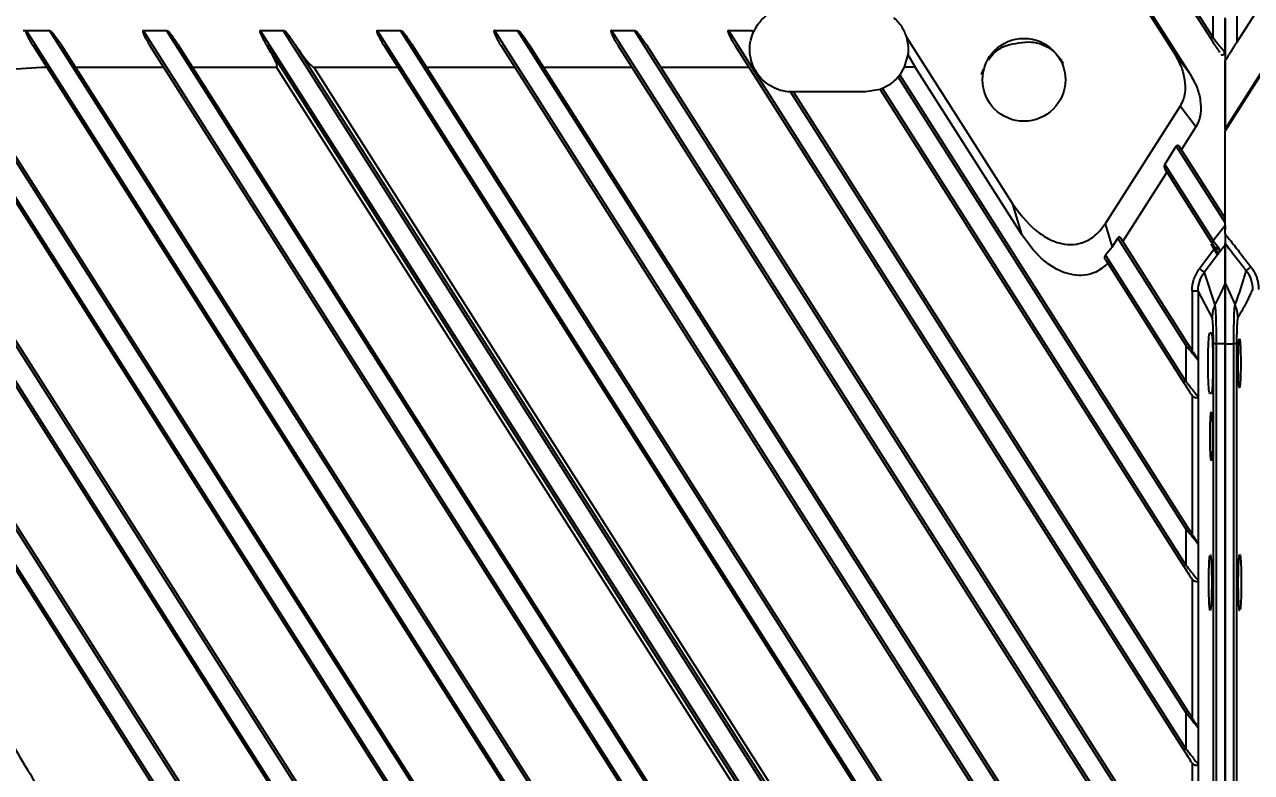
# Model space of a CAD drawing. Header units: millimetres. Extents: x 620 to 19791, y 2539 to 6969.
# Drawn here: x 8580.8 to 8681.5, y 3636.4 to 3697.7 of the extents above; entities that cross this region are included whole.
import ezdxf

# ---------------------------------------------------------------- set-up
doc = ezdxf.new("R2010")
doc.units = ezdxf.units.MM
doc.styles.get("Standard").update_dxf_attribs({"font": 'arial.ttf'})
doc.dimstyles.new('缩小5倍', dxfattribs={"dimtxt": 40, "dimasz": 20, "dimexe": 1, "dimexo": 0.2, "dimgap": 0, "dimtad": 1, "dimtoh": 1, "dimdec": 1, "dimzin": 9, "dimdsep": 46, "dimtxsty": 'Standard', "dimblk": '_FILLED', "dimcen": 0.2, "dimclrd": 256, "dimclre": 256, "dimclrt": 256, "dimadec": 1, "dimazin": 2, "dimtfac": 1, "dimtdec": 1, "dimtofl": 0, "dimtmove": 0, "dimatfit": 3, "dimldrblk": '_FILLED', "dimfxl": 1, "dimtolj": 1, "dimtzin": 0, "dimarcsym": 0})

# ---------------------------------------------------------------- blocks, each defined once
blk = doc.blocks.new('_FILLED')
at = {"color": 0, "linetype": 'ByBlock'}
blk.add_solid([(0, 0), (-1, 0.15), (-1, -0.15)], dxfattribs=at)
blk = doc.blocks.new('*D196')
at = {"lineweight": -2, "transparency": 16777216}
for p, q in [((8695.8, 3693.39), (8695.8, 3845.1)), ((8812.8, 3693.39), (8812.8, 3845.1)), ((8792.8, 3844.1), (8715.8, 3844.1))]:
    blk.add_line(p, q, dxfattribs=at)
at = {"layer": 'Defpoints', "color": 0, "transparency": 16777216}
for p in [(8695.8, 3844.1), (8695.8, 3693.19), (8812.8, 3693.19)]:
    blk.add_point(p, dxfattribs=at)
at = {"lineweight": -2, "transparency": 16777216, "xscale": 20, "yscale": 20, "zscale": 20, "rotation": 180}
blk.add_blockref('_FILLED', (8695.8, 3844.1), dxfattribs=at)
at = {"lineweight": -2, "transparency": 16777216, "xscale": 20, "yscale": 20, "zscale": 20}
blk.add_blockref('_FILLED', (8812.8, 3844.1), dxfattribs=at)
at = {"transparency": 16777216, "insert": (8754.3, 3869.99), "char_height": 40, "attachment_point": 5}
blk.add_mtext('\\A1;117mm [4 5/8"]', dxfattribs=at)
blk = doc.blocks.new('tgd')
at = {"color": 7, "linetype": 'Continuous', "lineweight": 25}
for p, q in [((18276.65, 5050.5), (18291.31, 5027.49)), ((18276.82, 5050.61), (18291.48, 5027.6)), ((18293.48, 5027.23), (18308.37, 5050.61)), ((18274.55, 5047.88), (18288.33, 5026.26)), ((18274.69, 5047.99), (18289.62, 5024.56)), ((18292.48, 5020.07), (18310.26, 5047.99)), ((18291.48, 5030.39), (18291.48, 5027.6)), ((18293.48, 5027.23), (18293.48, 5030.76)), ((18292.48, 5026.34), (18292.48, 5029.19)), ((18292.48, 5029.13), (18292.48, 5026.34)), ((18186.76, 5027.58), (18289.27, 4866.67)), ((18193.86, 5028.15), (18194.1, 5028.15)), ((18194.1, 5028.15), (18196, 5028.15)), ((18194.1, 5028.15), (18289.27, 4878.77)), ((18289.27, 4881.74), (18196, 5028.15)), ((18203.7, 5028.15), (18205.6, 5028.15)), ((18203.7, 5028.15), (18289.27, 4893.84)), ((18289.27, 4896.82), (18205.6, 5028.15)), ((18213.31, 5028.15), (18215.2, 5028.15)), ((18213.31, 5028.15), (18289.27, 4908.92)), ((18289.27, 4911.89), (18215.2, 5028.15)), ((18222.91, 5028.15), (18224.81, 5028.15)), ((18222.91, 5028.15), (18289.27, 4923.99)), ((18289.27, 4926.97), (18224.81, 5028.15)), ((18232.52, 5028.15), (18234.41, 5028.15)), ((18232.52, 5028.15), (18289.27, 4939.07)), ((18289.27, 4942.05), (18234.41, 5028.15)), ((18242.12, 5028.15), (18244.02, 5028.15)), ((18242.12, 5028.15), (18289.27, 4954.14)), ((18289.27, 4957.12), (18244.02, 5028.15)), ((18251.72, 5028.15), (18253.62, 5028.15)), ((18251.72, 5028.15), (18289.27, 4969.22)), ((18253.75, 5027.95), (18253.62, 5028.15)), ((18253.75, 5027.95), (18253.79, 5028.04)), ((18266.33, 5027.62), (18275.02, 5013.98)), ((18289.27, 4863.69), (18185.1, 5027.2)), ((18289.44, 4866.78), (18187.82, 5026.29)), ((18194.63, 5026.95), (18289.1, 4878.66)), ((18289.44, 4881.85), (18197, 5026.95)), ((18204.23, 5026.95), (18289.1, 4893.73)), ((18289.44, 4896.93), (18206.6, 5026.95)), ((18213.84, 5026.95), (18289.1, 4908.81)), ((18289.44, 4912), (18216.21, 5026.95)), ((18223.44, 5026.95), (18289.1, 4923.88)), ((18289.44, 4927.08), (18225.81, 5026.95)), ((18233.04, 5026.95), (18289.1, 4938.96)), ((18289.44, 4942.15), (18235.41, 5026.95)), ((18242.65, 5026.95), (18289.1, 4954.04)), ((18289.44, 4957.23), (18245.02, 5026.95)), ((18252.25, 5026.95), (18289.1, 4969.11)), ((18292.48, 5026.34), (18292.48, 5020.08)), ((18185.78, 5025.77), (18289.1, 4863.58)), ((18266.45, 5026.19), (18266.16, 5025.15)), ((18266.45, 5026.19), (18267.04, 5025.15)), ((18289.62, 5024.56), (18288.33, 5026.26)), ((18292.48, 5020.07), (18292.48, 5025.66)), ((18295.98, 5025.41), (18292.48, 5019.91)), ((18198.15, 5025.15), (18205.38, 5025.15)), ((18207.75, 5025.15), (18214.63, 5025.15)), ((18288.85, 4908.65), (18214.63, 5025.15)), ((18217.71, 5025.15), (18224.59, 5025.15)), ((18217.71, 5025.15), (18289.69, 4912.16)), ((18226.96, 5025.15), (18234.19, 5025.15)), ((18236.56, 5025.15), (18243.79, 5025.15)), ((18246.17, 5025.15), (18253.4, 5025.15)), ((18289.27, 4987.27), (18265.65, 5024.35)), ((18266.16, 5025.15), (18265.78, 5024.51)), ((18289.44, 4987.38), (18265.78, 5024.51)), ((18267.04, 5025.15), (18266.16, 5025.15)), ((18275.77, 5011.44), (18267.04, 5025.15)), ((18272.5, 5024.54), (18272.7, 5025.02)), ((18289.27, 4851.59), (18179.71, 5023.56)), ((18264.17, 5023.32), (18262.98, 5023.11)), ((18264.17, 5023.32), (18289.1, 4984.19)), ((18264.36, 5023.39), (18289.27, 4984.29)), ((18289.27, 4848.61), (18178.1, 5023.11)), ((18289.44, 4851.7), (18180.35, 5022.94)), ((18289.27, 4972.2), (18256.83, 5023.11)), ((18289.44, 4972.3), (18257.07, 5023.11)), ((18262.98, 5023.11), (18257.07, 5023.11)), ((18178.89, 5021.51), (18289.1, 4848.51)), ((18288.79, 5021.94), (18282.65, 5012.29)), ((18290.08, 5020.24), (18288.79, 5021.94)), ((18290.08, 5020.24), (18288.9, 5018.38)), ((18292.48, 5020.07), (18292.48, 5019.91)), ((18292.48, 5011.48), (18292.48, 5019.91)), ((18287.53, 5017.17), (18288.48, 5018.66)), ((18288.48, 5018.66), (18292.48, 5012.38)), ((18292.48, 5012.76), (18288.72, 5018.66)), ((18289.27, 4836.52), (18174.52, 5016.64)), ((18284.1, 5010.84), (18287.65, 5016.42)), ((18287.52, 5016.83), (18287.53, 5016.8)), ((18287.53, 5017.17), (18291.51, 5010.92)), ((18287.53, 5016.8), (18291.34, 5010.82)), ((18289.27, 4833.54), (18174.17, 5014.21)), ((18289.44, 4836.62), (18175.88, 5014.87)), ((18275.02, 5013.98), (18275.77, 5011.44)), ((18282.65, 5012.29), (18283.21, 5010.39)), ((18292.48, 5012.19), (18292.48, 5012.38)), ((18175.58, 5011.62), (18289.1, 4833.43)), ((18291.51, 5010.92), (18292.48, 5012.19)), ((18292.48, 5012.19), (18292.48, 5011.83)), ((18283.21, 5010.39), (18282.68, 5009.71)), ((18283.21, 5010.39), (18283.68, 5011.12)), ((18289.27, 5002.35), (18283.68, 5011.12)), ((18289.44, 5002.45), (18283.92, 5011.12)), ((18291.6, 5010.22), (18290.38, 5008.61)), ((18292.48, 5010.55), (18291.9, 5009.79)), ((18291.92, 5010.37), (18291.97, 5010.28)), ((18282.67, 5009.36), (18289.1, 4999.26)), ((18282.68, 5009.71), (18289.27, 4999.37)), ((18291.87, 5009.74), (18290.78, 5008.31)), ((18291.87, 5009.74), (18291.86, 5009.77)), ((18291.9, 5009.79), (18291.87, 5009.76)), ((18291.9, 5009.79), (18291.87, 5009.74)), ((18290.78, 5008.31), (18291.65, 5005.65)), ((18292.48, 5007.42), (18293.3, 5005.65)), ((18289.77, 5006.79), (18289.77, 5001.93)), ((18290.27, 5006.79), (18290.27, 5001.09)), ((18291.42, 5004.61), (18290.27, 5006.79)), ((18291.65, 5005.65), (18291.68, 5005.42)), ((18291.23, 5003.36), (18291.36, 5003.36)), ((18289.27, 5002.35), (18289.27, 4999.37)), ((18291.53, 4763.25), (18291.53, 5002.46)), ((18291.75, 5002.46), (18291.53, 5002.46)), ((18292.48, 5002.46), (18291.75, 5002.46)), ((18291.75, 5002.46), (18291.75, 4763.25)), ((18292.48, 5002.46), (18292.48, 4763.25)), ((18292.48, 5002.46), (18293.2, 5002.46)), ((18292.48, 4763.25), (18292.48, 5002.46)), ((18293.2, 4763.25), (18293.2, 5002.46)), ((18293.43, 5002.46), (18293.43, 4763.25)), ((18290.27, 5001.09), (18290.27, 4998.11)), ((18289.77, 4998.22), (18289.72, 4998.28)), ((18289.77, 4998.22), (18289.77, 4986.86)), ((18290.27, 4998.11), (18290.27, 4986.02)), ((18291.36, 4998.36), (18291.23, 4998.36)), ((18289.27, 4987.27), (18289.27, 4984.29)), ((18290.27, 4986.02), (18290.27, 4983.04)), ((18289.77, 4983.14), (18289.72, 4983.21)), ((18289.77, 4983.14), (18289.77, 4971.78)), ((18290.27, 4983.04), (18290.27, 4970.94)), ((18289.27, 4972.2), (18289.27, 4969.22)), ((18290.27, 4970.94), (18290.27, 4967.96)), ((18289.77, 4968.07), (18289.72, 4968.13)), ((18289.77, 4968.07), (18289.77, 4956.71)), ((18290.27, 4967.96), (18290.27, 4955.87))]:
    blk.add_line(p, q, dxfattribs=at)
at = {"color": 8, "linetype": 'Continuous', "lineweight": 25}
blk.add_line((18291.6, 5010.22), (18291.34, 5010.64), dxfattribs=at)
at = {"color": 7, "linetype": 'Continuous', "lineweight": 25, "flags": 128}
for points in [[(18291.34, 5010.82), (18291.35, 5010.82), (18291.36, 5010.82), (18291.37, 5010.83), (18291.39, 5010.85), (18291.42, 5010.86), (18291.45, 5010.88), (18291.48, 5010.9), (18291.51, 5010.92)], [(18292.48, 5007.42), (18292.07, 5006.53), (18291.65, 5005.65)], [(18289.1, 4984.19), (18289.1, 4984.19), (18289.11, 4984.19), (18289.13, 4984.2), (18289.15, 4984.22), (18289.17, 4984.23), (18289.2, 4984.25), (18289.24, 4984.27), (18289.27, 4984.29)], [(18289.44, 4972.3), (18289.43, 4972.3), (18289.42, 4972.3), (18289.41, 4972.29), (18289.39, 4972.27), (18289.36, 4972.26), (18289.33, 4972.24), (18289.3, 4972.22), (18289.27, 4972.2)]]:
    blk.add_lwpolyline(points, dxfattribs=at)
at = {"color": 7, "linetype": 'Continuous', "lineweight": 25}
blk.add_circle((18275.98, 5024.11), 3.4, dxfattribs=at)
for points, knots in [([(18253.79, 5028.04), (18253.96, 5028.35), (18254.28, 5028.94), (18255.05, 5029.57), (18255.95, 5030.02), (18256.63, 5030.08), (18256.98, 5030.11)], [0, 0, 0, 0, 0.261058, 0.50039, 0.739402, 1, 1, 1, 1]), ([(18265.31, 5029.21), (18265.54, 5028.98), (18265.98, 5028.52), (18266.21, 5027.92), (18266.33, 5027.62)], [0, 0, 0, 0, 0.5, 1, 1, 1, 1]), ([(18194.1, 5028.15), (18194.1, 5028.15), (18194.09, 5028.14), (18194.08, 5028.13), (18194.07, 5028.12), (18194.06, 5028.07), (18194.1, 5027.93), (18194.26, 5027.54), (18194.47, 5027.21), (18194.63, 5026.95)], [0, 0, 0, 0, 0.01693, 0.024263, 0.031362, 0.045218, 0.138909, 0.335368, 1, 1, 1, 1]), ([(18196, 5028.15), (18196.01, 5028.15), (18196.08, 5028.13), (18196.2, 5028.01), (18196.55, 5027.64), (18196.8, 5027.25), (18197, 5026.95)], [0, 0, 0, 0, 0.019704, 0.130074, 0.319679, 1, 1, 1, 1]), ([(18203.7, 5028.15), (18203.7, 5028.15), (18203.68, 5028.14), (18203.67, 5028.13), (18203.67, 5028.11), (18203.66, 5028.05), (18203.7, 5027.94), (18203.86, 5027.54), (18204.07, 5027.22), (18204.23, 5026.95)], [0, 0, 0, 0, 0.019687, 0.028154, 0.036204, 0.051518, 0.160477, 0.308571, 1, 1, 1, 1]), ([(18205.6, 5028.15), (18205.62, 5028.15), (18205.65, 5028.15), (18205.87, 5028), (18206.17, 5027.58), (18206.45, 5027.17), (18206.6, 5026.95)], [0, 0, 0, 0, 0.02847, 0.059006, 0.486064, 1, 1, 1, 1]), ([(18213.31, 5028.15), (18213.3, 5028.15), (18213.29, 5028.14), (18213.28, 5028.13), (18213.27, 5028.11), (18213.27, 5028.05), (18213.31, 5027.94), (18213.47, 5027.54), (18213.67, 5027.22), (18213.84, 5026.95)], [0, 0, 0, 0, 0.019687, 0.028154, 0.036204, 0.051518, 0.160477, 0.308571, 1, 1, 1, 1]), ([(18215.2, 5028.15), (18215.22, 5028.15), (18215.25, 5028.15), (18215.47, 5028), (18215.77, 5027.58), (18216.05, 5027.17), (18216.21, 5026.95)], [0, 0, 0, 0, 0.02847, 0.059006, 0.486064, 1, 1, 1, 1]), ([(18222.91, 5028.15), (18222.9, 5028.15), (18222.89, 5028.14), (18222.88, 5028.13), (18222.88, 5028.11), (18222.87, 5028.05), (18222.91, 5027.94), (18223.07, 5027.54), (18223.27, 5027.22), (18223.44, 5026.95)], [0, 0, 0, 0, 0.019687, 0.028154, 0.036204, 0.051518, 0.160477, 0.308571, 1, 1, 1, 1]), ([(18224.81, 5028.15), (18224.82, 5028.15), (18224.86, 5028.15), (18225.08, 5028), (18225.37, 5027.58), (18225.66, 5027.17), (18225.81, 5026.95)], [0, 0, 0, 0, 0.02847, 0.059006, 0.486064, 1, 1, 1, 1]), ([(18232.52, 5028.15), (18232.51, 5028.15), (18232.5, 5028.14), (18232.49, 5028.13), (18232.48, 5028.11), (18232.48, 5028.05), (18232.52, 5027.94), (18232.68, 5027.54), (18232.88, 5027.22), (18233.04, 5026.95)], [0, 0, 0, 0, 0.019687, 0.028154, 0.036204, 0.051518, 0.160477, 0.308571, 1, 1, 1, 1]), ([(18234.41, 5028.15), (18234.43, 5028.15), (18234.46, 5028.15), (18234.68, 5028), (18234.98, 5027.58), (18235.26, 5027.17), (18235.41, 5026.95)], [0, 0, 0, 0, 0.02847, 0.059006, 0.486064, 1, 1, 1, 1]), ([(18242.12, 5028.15), (18242.11, 5028.15), (18242.1, 5028.14), (18242.09, 5028.13), (18242.08, 5028.11), (18242.08, 5028.05), (18242.12, 5027.94), (18242.28, 5027.54), (18242.48, 5027.22), (18242.65, 5026.95)], [0, 0, 0, 0, 0.019687, 0.028154, 0.0362046, 0.0515178, 0.1604779, 0.3085721, 1, 1, 1, 1]), ([(18244.02, 5028.15), (18244.03, 5028.15), (18244.06, 5028.15), (18244.28, 5028), (18244.58, 5027.58), (18244.86, 5027.17), (18245.02, 5026.95)], [0, 0, 0, 0, 0.028461, 0.059006, 0.486064, 1, 1, 1, 1]), ([(18251.72, 5028.15), (18251.72, 5028.15), (18251.7, 5028.14), (18251.69, 5028.13), (18251.69, 5028.11), (18251.69, 5028.05), (18251.72, 5027.94), (18251.88, 5027.54), (18252.09, 5027.22), (18252.25, 5026.95)], [0, 0, 0, 0, 0.019692, 0.028152, 0.036205, 0.051518, 0.160479, 0.308573, 1, 1, 1, 1]), ([(18256.83, 5023.11), (18256.55, 5023.14), (18255.99, 5023.2), (18255.21, 5023.55), (18254.54, 5024.05), (18254, 5024.71), (18253.63, 5025.47), (18253.46, 5026.3), (18253.48, 5027.15), (18253.66, 5027.69), (18253.75, 5027.95)], [0, 0, 0, 0, 0.125, 0.25, 0.374999, 0.5, 0.625, 0.75, 0.874999, 1, 1, 1, 1]), ([(18253.62, 5028.15), (18253.64, 5028.15), (18253.67, 5028.14), (18253.71, 5028.12), (18253.75, 5028.08), (18253.77, 5028.06), (18253.78, 5028.05), (18253.79, 5028.05), (18253.79, 5028.04), (18253.79, 5028.04), (18253.79, 5028.04)], [0, 0, 0, 0, 0.224814, 0.484906, 0.74033, 0.928626, 0.978948, 0.993106, 0.997467, 1, 1, 1, 1]), ([(18266.33, 5027.62), (18266.39, 5027.34), (18266.52, 5026.77), (18266.48, 5026.38), (18266.45, 5026.19)], [0, 0, 0, 0, 0.49641, 1, 1, 1, 1]), ([(18291.48, 5027.6), (18291.46, 5027.58), (18291.41, 5027.56), (18291.36, 5027.52), (18291.32, 5027.5), (18291.31, 5027.49), (18291.31, 5027.49)], [0, 0, 0, 0, 0.250008, 0.499997, 0.749993, 1, 1, 1, 1]), ([(18291.31, 5027.49), (18291.41, 5027.33), (18291.6, 5027.03), (18291.86, 5026.63), (18291.98, 5026.44), (18292.03, 5026.35)], [0, 0, 0, 0, 0.397398, 0.713939, 1, 1, 1, 1]), ([(18214.63, 5025.15), (18214.63, 5025.15), (18214.64, 5025.15), (18214.65, 5025.16), (18214.66, 5025.16), (18214.67, 5025.18), (18214.68, 5025.2), (18214.69, 5025.39), (18214.39, 5026), (18214.07, 5026.55), (18213.84, 5026.95)], [0, 0, 0, 0, 0.006371, 0.012177, 0.01782, 0.023738, 0.037753, 0.056225, 0.300884, 1, 1, 1, 1]), ([(18216.21, 5026.95), (18216.48, 5026.55), (18216.86, 5025.98), (18217.35, 5025.4), (18217.57, 5025.21), (18217.66, 5025.16), (18217.69, 5025.15), (18217.71, 5025.15)], [0, 0, 0, 0, 0.612485, 0.87529, 0.953429, 0.980192, 1, 1, 1, 1]), ([(18273.08, 5025.76), (18273.26, 5025.99), (18273.65, 5026.49), (18274.54, 5027), (18275.23, 5027.08), (18275.57, 5027.13)], [0, 0, 0, 0, 0.289943, 0.651681, 1, 1, 1, 1]), ([(18275.57, 5027.13), (18275.92, 5027.18), (18276.61, 5027.28), (18277.66, 5026.98), (18278.59, 5026.38), (18279, 5025.76), (18279.21, 5025.44)], [0, 0, 0, 0, 0.241489, 0.486466, 0.738116, 1, 1, 1, 1]), ([(18292.14, 5026.2), (18292.16, 5026.19), (18292.18, 5026.16), (18292.24, 5026.14), (18292.3, 5026.15), (18292.36, 5026.18), (18292.41, 5026.22), (18292.44, 5026.28), (18292.45, 5026.34), (18292.45, 5026.38), (18292.44, 5026.4)], [0, 0, 0, 0, 0.113515, 0.239864, 0.37564, 0.515144, 0.651718, 0.779776, 0.896149, 1, 1, 1, 1]), ([(18292.44, 5026.39), (18292.45, 5026.38), (18292.47, 5026.35), (18292.48, 5026.34), (18292.48, 5026.34)], [0, 0, 0, 0, 0.356732, 1, 1, 1, 1]), ([(18292.48, 5025.66), (18292.48, 5025.66), (18292.48, 5025.66), (18292.49, 5025.67), (18292.5, 5025.69), (18292.52, 5025.72), (18292.55, 5025.77), (18292.62, 5025.88), (18292.73, 5026.06), (18292.88, 5026.28), (18293.04, 5026.54), (18293.24, 5026.86), (18293.39, 5027.09), (18293.48, 5027.23)], [0, 0, 0, 0, 0.030657, 0.061815, 0.093828, 0.127026, 0.161703, 0.258192, 0.371333, 0.496055, 0.644878, 0.790466, 1, 1, 1, 1]), ([(18288.33, 5026.26), (18288.53, 5025.91), (18288.91, 5025.23), (18289.2, 5024.12), (18289.23, 5023.19), (18289.07, 5022.46), (18288.89, 5022.12), (18288.79, 5021.94)], [0, 0, 0, 0, 0.265758, 0.510552, 0.747402, 0.868764, 1, 1, 1, 1]), ([(18195.79, 5025.13), (18194.66, 5025.08), (18192.41, 5024.98), (18190.2, 5024.51), (18189.1, 5024.28)], [0, 0, 0, 0, 0.500295, 1, 1, 1, 1]), ([(18265.65, 5024.35), (18265.46, 5024.15), (18265.09, 5023.76), (18264.6, 5023.51), (18264.36, 5023.39)], [0, 0, 0, 0, 0.499998, 1, 1, 1, 1]), ([(18265.78, 5024.51), (18265.78, 5024.51), (18265.78, 5024.5), (18265.76, 5024.48), (18265.74, 5024.46), (18265.72, 5024.43), (18265.69, 5024.39), (18265.66, 5024.36), (18265.65, 5024.35)], [0, 0, 0, 0, 0.230989, 0.355989, 0.487535, 0.659914, 0.8091, 1, 1, 1, 1]), ([(18289.62, 5024.56), (18289.82, 5024.21), (18290.2, 5023.54), (18290.49, 5022.42), (18290.51, 5021.49), (18290.36, 5020.76), (18290.18, 5020.42), (18290.08, 5020.24)], [0, 0, 0, 0, 0.2638, 0.510579, 0.747381, 0.868749, 1, 1, 1, 1]), ([(18264.36, 5023.39), (18264.34, 5023.38), (18264.29, 5023.36), (18264.22, 5023.34), (18264.19, 5023.32), (18264.17, 5023.32), (18264.17, 5023.32), (18264.17, 5023.32)], [0, 0, 0, 0, 0.251157, 0.502427, 0.745112, 0.871061, 1, 1, 1, 1]), ([(18256.98, 5023.11), (18256.96, 5023.11), (18256.91, 5023.11), (18256.86, 5023.11), (18256.83, 5023.11)], [0, 0, 0, 0, 0.441357, 1, 1, 1, 1]), ([(18257.07, 5023.11), (18257.07, 5023.11), (18257.07, 5023.11), (18257.05, 5023.1), (18257.02, 5023.11), (18256.99, 5023.11), (18256.98, 5023.11)], [0, 0, 0, 0, 0.2512307, 0.4966479, 0.7274644, 1, 1, 1, 1]), ([(18288.48, 5018.66), (18288.49, 5018.67), (18288.51, 5018.7), (18288.54, 5018.73), (18288.58, 5018.74), (18288.62, 5018.73), (18288.68, 5018.71), (18288.7, 5018.68), (18288.72, 5018.66)], [0, 0, 0, 0, 0.143735, 0.264903, 0.35892, 0.473669, 0.723305, 1, 1, 1, 1]), ([(18287.53, 5017.17), (18287.52, 5017.15), (18287.5, 5017.09), (18287.48, 5017.01), (18287.49, 5016.91), (18287.51, 5016.86), (18287.52, 5016.83)], [0, 0, 0, 0, 0.188718, 0.428997, 0.693892, 1, 1, 1, 1]), ([(18287.65, 5016.42), (18287.66, 5016.44), (18287.67, 5016.47), (18287.68, 5016.51), (18287.67, 5016.57), (18287.66, 5016.59), (18287.65, 5016.61)], [0, 0, 0, 0, 0.199524, 0.431616, 0.714494, 1, 1, 1, 1]), ([(18275.02, 5013.98), (18275.6, 5013.19), (18276.41, 5012.09), (18277.82, 5011.12), (18278.8, 5010.7), (18279.79, 5010.54), (18280.8, 5010.7), (18281.85, 5011.24), (18282.36, 5011.91), (18282.65, 5012.29)], [0, 0, 0, 0, 0.30586, 0.426069, 0.535169, 0.639122, 0.737723, 0.850589, 1, 1, 1, 1]), ([(18292.48, 5012.38), (18292.48, 5012.44), (18292.48, 5012.53), (18292.48, 5012.63), (18292.48, 5012.7), (18292.48, 5012.73), (18292.48, 5012.75), (18292.48, 5012.76), (18292.48, 5012.76)], [0, 0, 0, 0, 0.359744, 0.595573, 0.719557, 0.825747, 0.917505, 1, 1, 1, 1]), ([(18282.86, 5009.06), (18282.55, 5008.78), (18281.99, 5008.29), (18280.95, 5008.04), (18280.01, 5008.07), (18278.75, 5008.44), (18277.18, 5009.5), (18276.27, 5010.75), (18275.77, 5011.44)], [0, 0, 0, 0, 0.142434, 0.25506, 0.359221, 0.46777, 0.704727, 1, 1, 1, 1]), ([(18283.92, 5011.12), (18283.9, 5011.14), (18283.87, 5011.18), (18283.82, 5011.2), (18283.78, 5011.2), (18283.74, 5011.19), (18283.71, 5011.16), (18283.69, 5011.13), (18283.68, 5011.12)], [0, 0, 0, 0, 0.291929, 0.528133, 0.642588, 0.73601, 0.854882, 1, 1, 1, 1]), ([(18292.48, 5011.48), (18292.57, 5011.37), (18292.92, 5010.91), (18293.41, 5010.3), (18293.9, 5009.66), (18294.2, 5009.28), (18294.41, 5009.01), (18294.54, 5008.84), (18294.6, 5008.77), (18294.61, 5008.75)], [0, 0, 0, 0, 0.125587, 0.4999926, 0.6799791, 0.8199719, 0.9199712, 0.9799782, 1, 1, 1, 1]), ([(18292.48, 5011.48), (18292.48, 5011.46), (18292.48, 5011.41), (18292.48, 5011.32), (18292.48, 5011.2), (18292.48, 5011.07), (18292.48, 5010.95), (18292.48, 5010.85), (18292.48, 5010.77), (18292.48, 5010.71), (18292.48, 5010.69), (18292.48, 5010.68)], [0, 0, 0, 0, 0.066161, 0.147469, 0.285966, 0.428916, 0.548302, 0.676783, 0.786689, 0.898451, 1, 1, 1, 1]), ([(18291.34, 5010.82), (18291.4, 5010.73), (18291.51, 5010.56), (18291.6, 5010.41), (18291.65, 5010.34)], [0, 0, 0, 0, 0.500595, 1, 1, 1, 1]), ([(18291.51, 5010.92), (18291.59, 5010.82), (18291.73, 5010.62), (18291.86, 5010.45), (18291.92, 5010.37)], [0, 0, 0, 0, 0.499361, 1, 1, 1, 1]), ([(18291.6, 5010.22), (18291.61, 5010.23), (18291.63, 5010.24), (18291.66, 5010.25), (18291.68, 5010.27), (18291.68, 5010.27), (18291.69, 5010.27)], [0, 0, 0, 0, 0.249986, 0.500004, 0.750012, 1, 1, 1, 1]), ([(18291.86, 5009.77), (18291.85, 5009.78), (18291.82, 5009.82), (18291.76, 5009.92), (18291.7, 5010.05), (18291.64, 5010.16), (18291.6, 5010.22)], [0, 0, 0, 0, 0.2341, 0.485811, 0.682718, 1, 1, 1, 1]), ([(18291.69, 5010.31), (18291.68, 5010.31), (18291.66, 5010.32), (18291.65, 5010.33), (18291.65, 5010.34)], [0, 0, 0, 0, 0.552711, 1, 1, 1, 1]), ([(18291.65, 5010.34), (18291.65, 5010.34), (18291.65, 5010.33), (18291.65, 5010.33), (18291.66, 5010.33), (18291.66, 5010.32), (18291.66, 5010.32), (18291.66, 5010.32), (18291.66, 5010.32), (18291.66, 5010.31), (18291.67, 5010.31), (18291.67, 5010.3), (18291.68, 5010.29), (18291.68, 5010.28), (18291.68, 5010.28), (18291.69, 5010.27)], [0, 0, 0, 0, 0.133962, 0.177074, 0.209493, 0.233782, 0.25882, 0.307781, 0.353017, 0.400902, 0.5184, 0.696149, 0.747487, 0.77397, 1, 1, 1, 1]), ([(18291.69, 5010.27), (18291.7, 5010.26), (18291.73, 5010.24), (18291.77, 5010.23), (18291.81, 5010.23), (18291.86, 5010.23), (18291.9, 5010.25), (18291.94, 5010.26), (18291.96, 5010.28), (18291.97, 5010.28)], [0, 0, 0, 0, 0.232203, 0.359675, 0.491361, 0.624225, 0.755116, 0.881133, 1, 1, 1, 1]), ([(18291.69, 5010.27), (18291.73, 5010.17), (18291.81, 5010.01), (18291.86, 5009.84), (18291.86, 5009.79), (18291.87, 5009.76)], [0, 0, 0, 0, 0.4814903, 0.7769455, 1, 1, 1, 1]), ([(18291.97, 5010.28), (18291.98, 5010.24), (18292.01, 5010.15), (18291.99, 5009.98), (18291.93, 5009.86), (18291.9, 5009.79)], [0, 0, 0, 0, 0.272839, 0.528768, 1, 1, 1, 1]), ([(18294.22, 5008.45), (18294.21, 5008.45), (18294.21, 5008.45), (18294.2, 5008.47), (18294.19, 5008.49), (18294.15, 5008.53), (18294.09, 5008.61), (18293.96, 5008.77), (18293.71, 5009.1), (18293.2, 5009.75), (18292.77, 5010.31), (18292.48, 5010.68)], [0, 0, 0, 0, 0.003906, 0.007812, 0.015625, 0.03125, 0.0625, 0.125, 0.25, 0.499999, 1, 1, 1, 1]), ([(18292.48, 5007.42), (18292.48, 5007.54), (18292.48, 5007.82), (18292.48, 5008.36), (18292.48, 5009.05), (18292.48, 5009.76), (18292.48, 5010.3), (18292.48, 5010.57), (18292.48, 5010.68)], [0, 0, 0, 0, 0.113981, 0.252663, 0.503553, 0.752665, 0.893678, 1, 1, 1, 1]), ([(18292.48, 5010.55), (18292.48, 5010.29), (18292.48, 5009.77), (18292.48, 5008.92), (18292.48, 5008.13), (18292.48, 5007.61), (18292.48, 5007.42)], [0, 0, 0, 0, 0.247913, 0.497848, 0.817733, 1, 1, 1, 1]), ([(18282.67, 5009.36), (18282.65, 5009.39), (18282.62, 5009.44), (18282.61, 5009.53), (18282.63, 5009.61), (18282.65, 5009.67), (18282.67, 5009.7), (18282.68, 5009.71)], [0, 0, 0, 0, 0.278289, 0.543226, 0.7807, 0.895047, 1, 1, 1, 1]), ([(18289.77, 5006.79), (18289.8, 5007.12), (18289.85, 5007.78), (18290.21, 5008.34), (18290.38, 5008.61)], [0, 0, 0, 0, 0.499989, 1, 1, 1, 1]), ([(18290.27, 5006.79), (18290.29, 5007.07), (18290.34, 5007.61), (18290.63, 5008.08), (18290.78, 5008.31)], [0, 0, 0, 0, 0.500221, 1, 1, 1, 1]), ([(18290.78, 5008.31), (18290.77, 5008.32), (18290.75, 5008.34), (18290.65, 5008.41), (18290.53, 5008.5), (18290.43, 5008.58), (18290.38, 5008.61)], [0, 0, 0, 0, 0.239418, 0.49715, 0.756459, 1, 1, 1, 1]), ([(18293.3, 5005.65), (18293.31, 5005.67), (18293.33, 5005.72), (18293.37, 5005.82), (18293.44, 5006.01), (18293.58, 5006.39), (18293.77, 5006.97), (18293.96, 5007.57), (18294.08, 5007.97), (18294.14, 5008.16), (18294.16, 5008.24), (18294.18, 5008.3), (18294.19, 5008.35), (18294.2, 5008.4), (18294.21, 5008.43), (18294.22, 5008.45)], [0, 0, 0, 0, 0.031231, 0.062466, 0.124947, 0.249927, 0.499933, 0.749964, 0.874979, 0.906402, 0.937487, 0.953153, 0.968741, 0.98437, 1, 1, 1, 1]), ([(18294.61, 5008.75), (18294.57, 5008.72), (18294.52, 5008.68), (18294.43, 5008.61), (18294.38, 5008.57), (18294.31, 5008.52), (18294.28, 5008.49), (18294.23, 5008.46), (18294.22, 5008.45), (18294.22, 5008.45)], [0, 0, 0, 0, 0.25, 0.25, 0.5, 0.5, 0.75, 0.75, 1, 1, 1, 1]), ([(18294.22, 5008.45), (18294.39, 5008.23), (18294.52, 5007.98), (18294.69, 5007.46), (18294.74, 5007.18), (18294.74, 5006.9)], [0, 0, 0, 0, 0.5, 0.5, 1, 1, 1, 1]), ([(18294.61, 5008.75), (18294.64, 5008.71), (18294.71, 5008.62), (18294.8, 5008.48), (18294.88, 5008.34), (18294.95, 5008.19), (18295.02, 5008.04), (18295.1, 5007.83), (18295.17, 5007.56), (18295.23, 5007.24), (18295.24, 5007.02), (18295.24, 5006.9)], [0, 0, 0, 0, 0.082116, 0.164352, 0.246968, 0.33022, 0.414359, 0.499626, 0.666608, 0.83272, 1, 1, 1, 1]), ([(18177.82, 5008.1), (18177.95, 5006.66), (18178.21, 5003.82), (18179.2, 4999.6), (18180.45, 4995.5), (18181.94, 4991.47), (18183.6, 4987.5), (18185.7, 4982.96), (18188.34, 4977.77), (18191.49, 4972.09), (18194.87, 4966.34), (18197.22, 4962.61), (18198.43, 4960.69)], [0, 0, 0, 0, 0.082893, 0.164199, 0.248341, 0.329369, 0.411417, 0.49587, 0.616703, 0.746397, 0.869316, 1, 1, 1, 1]), ([(18292.48, 5002.46), (18292.48, 5002.54), (18292.48, 5002.68), (18292.48, 5002.9), (18292.48, 5003.11), (18292.48, 5003.33), (18292.48, 5003.54), (18292.48, 5003.75), (18292.48, 5003.95), (18292.48, 5004.38), (18292.48, 5005.01), (18292.48, 5005.76), (18292.48, 5006.41), (18292.48, 5006.82), (18292.48, 5007.08), (18292.48, 5007.23), (18292.48, 5007.35), (18292.48, 5007.39), (18292.48, 5007.42)], [0, 0, 0, 0, 0.030431, 0.060694, 0.090844, 0.12094, 0.151038, 0.181196, 0.21147, 0.241917, 0.370935, 0.500028, 0.629045, 0.758138, 0.818817, 0.879049, 0.939291, 1, 1, 1, 1]), ([(18289.77, 5006.79), (18289.83, 5006.79), (18289.96, 5006.79), (18290.12, 5006.79), (18290.24, 5006.79), (18290.26, 5006.79), (18290.27, 5006.79)], [0, 0, 0, 0, 0.249999, 0.499999, 0.749997, 1, 1, 1, 1]), ([(18292.48, 5006.96), (18292.48, 5006.93), (18292.48, 5006.73), (18292.48, 5005.78), (18292.48, 5004.26), (18292.48, 5003.06), (18292.48, 5002.46)], [0, 0, 0, 0, 0.059697, 0.372859, 0.686045, 1, 1, 1, 1]), ([(18294.74, 5006.9), (18294.69, 5006.79), (18294.58, 5006.55), (18294.42, 5006.22), (18294.26, 5005.89), (18294.08, 5005.56), (18293.9, 5005.22), (18293.71, 5004.89), (18293.59, 5004.7), (18293.53, 5004.61)], [0, 0, 0, 0, 0.135998, 0.269847, 0.401548, 0.531104, 0.699449, 0.855745, 1, 1, 1, 1]), ([(18291.65, 5005.65), (18291.59, 5005.48), (18291.45, 5005.14), (18291.43, 5004.79), (18291.42, 5004.61)], [0, 0, 0, 0, 0.499998, 1, 1, 1, 1]), ([(18293.2, 5002.46), (18293.2, 5002.52), (18293.2, 5002.62), (18293.2, 5002.78), (18293.2, 5002.93), (18293.21, 5003.1), (18293.21, 5003.34), (18293.21, 5003.61), (18293.21, 5003.89), (18293.22, 5004.21), (18293.23, 5004.48), (18293.24, 5004.77), (18293.24, 5004.96), (18293.25, 5005.16), (18293.26, 5005.29), (18293.27, 5005.41), (18293.28, 5005.51), (18293.29, 5005.6), (18293.3, 5005.63), (18293.3, 5005.65)], [0, 0, 0, 0, 0.033411, 0.066869, 0.100343, 0.13381, 0.178292, 0.25666, 0.314504, 0.372587, 0.496076, 0.529, 0.622776, 0.681149, 0.745677, 0.794419, 0.853056, 0.921642, 1, 1, 1, 1]), ([(18291.53, 5002.46), (18291.53, 5002.74), (18291.52, 5003.28), (18291.5, 5003.97), (18291.46, 5004.46), (18291.44, 5004.56), (18291.42, 5004.61)], [0, 0, 0, 0, 0.251349, 0.502157, 0.751873, 1, 1, 1, 1]), ([(18293.53, 5004.61), (18293.53, 5004.6), (18293.53, 5004.6), (18293.52, 5004.57), (18293.51, 5004.54), (18293.51, 5004.51), (18293.5, 5004.46), (18293.49, 5004.37), (18293.47, 5004.21), (18293.46, 5003.94), (18293.44, 5003.62), (18293.44, 5003.3), (18293.43, 5003), (18293.43, 5002.74), (18293.43, 5002.56), (18293.43, 5002.46)], [0, 0, 0, 0, 0.041612, 0.08292, 0.124081, 0.165256, 0.206602, 0.248277, 0.373047, 0.49785, 0.62318, 0.748539, 0.832611, 0.915974, 1, 1, 1, 1]), ([(18291.23, 4998.36), (18291.21, 4998.39), (18291.17, 4998.47), (18291.13, 4999.04), (18291.1, 4999.87), (18291.09, 5000.85), (18291.1, 5001.83), (18291.13, 5002.66), (18291.17, 5003.24), (18291.21, 5003.32), (18291.23, 5003.36)], [0, 0, 0, 0, 0.125478, 0.250135, 0.373822, 0.498716, 0.623533, 0.747873, 0.873841, 1, 1, 1, 1]), ([(18291.36, 5003.36), (18291.37, 5003.32), (18291.41, 5003.24), (18291.45, 5002.67), (18291.48, 5001.84), (18291.49, 5000.87), (18291.48, 4999.88), (18291.45, 4999.05), (18291.41, 4998.47), (18291.37, 4998.39), (18291.36, 4998.36)], [0, 0, 0, 0, 0.1255, 0.250161, 0.373853, 0.498751, 0.623571, 0.747916, 0.873887, 1, 1, 1, 1]), ([(18289.44, 5002.45), (18289.43, 5002.45), (18289.43, 5002.45), (18289.39, 5002.42), (18289.33, 5002.39), (18289.29, 5002.36), (18289.27, 5002.35)], [0, 0, 0, 0, 0.250002, 0.50001, 0.750016, 1, 1, 1, 1]), ([(18290.27, 5001.09), (18290.26, 5001.1), (18290.25, 5001.11), (18290.17, 5001.22), (18290.06, 5001.35), (18289.89, 5001.57), (18289.62, 5001.9), (18289.39, 5002.19), (18289.27, 5002.35)], [0, 0, 0, 0, 0.098163, 0.217414, 0.343066, 0.459239, 0.704397, 1, 1, 1, 1]), ([(18290.19, 5001.27), (18290.17, 5001.3), (18290.13, 5001.37), (18290.01, 5001.55), (18289.79, 5001.9), (18289.58, 5002.23), (18289.44, 5002.45)], [0, 0, 0, 0, 0.1153748, 0.2459889, 0.4961011, 1, 1, 1, 1]), ([(18293.66, 4998.86), (18293.66, 4998.86), (18293.66, 4998.86), (18293.65, 4998.87), (18293.64, 4998.89), (18293.64, 4998.92), (18293.63, 4998.96), (18293.62, 4999.04), (18293.61, 4999.18), (18293.59, 4999.43), (18293.58, 4999.73), (18293.57, 5000.08), (18293.56, 5000.46), (18293.56, 5000.85), (18293.56, 5001.24), (18293.57, 5001.62), (18293.58, 5001.97), (18293.59, 5002.27), (18293.61, 5002.52), (18293.62, 5002.69), (18293.64, 5002.79), (18293.65, 5002.85), (18293.66, 5002.85), (18293.66, 5002.86)], [0, 0, 0, 0, 0.021346, 0.04241, 0.063283, 0.084057, 0.104826, 0.125687, 0.188, 0.250088, 0.311855, 0.37391, 0.43641, 0.498756, 0.56095, 0.623521, 0.685882, 0.747997, 0.810632, 0.873704, 0.915461, 0.957304, 1, 1, 1, 1]), ([(18293.66, 5002.86), (18293.67, 5002.85), (18293.67, 5002.85), (18293.68, 5002.84), (18293.68, 5002.82), (18293.69, 5002.79), (18293.7, 5002.75), (18293.71, 5002.67), (18293.72, 5002.53), (18293.74, 5002.28), (18293.75, 5001.98), (18293.76, 5001.63), (18293.77, 5001.26), (18293.77, 5000.86), (18293.77, 5000.47), (18293.76, 5000.09), (18293.75, 4999.74), (18293.74, 4999.44), (18293.72, 4999.19), (18293.71, 4999.02), (18293.69, 4998.92), (18293.68, 4998.87), (18293.67, 4998.86), (18293.66, 4998.86)], [0, 0, 0, 0, 0.021346, 0.04241, 0.063283, 0.084056, 0.104826, 0.125687, 0.188, 0.250088, 0.311855, 0.37391, 0.43641, 0.498756, 0.56095, 0.623521, 0.685882, 0.747997, 0.810632, 0.873704, 0.915461, 0.957304, 1, 1, 1, 1]), ([(18290.19, 5001.27), (18290.21, 5001.24), (18290.25, 5001.18), (18290.26, 5001.12), (18290.27, 5001.09)], [0, 0, 0, 0, 0.540982, 1, 1, 1, 1]), ([(18289.27, 4999.37), (18289.25, 4999.35), (18289.2, 4999.33), (18289.15, 4999.29), (18289.11, 4999.27), (18289.1, 4999.26), (18289.1, 4999.26)], [0, 0, 0, 0, 0.25001, 0.50001, 0.750005, 1, 1, 1, 1]), ([(18289.1, 4999.26), (18289.21, 4999.09), (18289.43, 4998.74), (18289.63, 4998.43), (18289.72, 4998.28)], [0, 0, 0, 0, 0.502861, 1, 1, 1, 1]), ([(18289.27, 4999.37), (18289.4, 4999.21), (18289.63, 4998.91), (18289.9, 4998.58), (18290.07, 4998.36), (18290.18, 4998.23), (18290.24, 4998.15), (18290.26, 4998.11), (18290.27, 4998.11), (18290.27, 4998.11)], [0, 0, 0, 0, 0.302073, 0.550674, 0.665676, 0.787581, 0.918987, 0.964428, 1, 1, 1, 1]), ([(18289.77, 4998.22), (18289.79, 4998.19), (18289.84, 4998.14), (18289.93, 4998.08), (18290.03, 4998.05), (18290.11, 4998.03), (18290.17, 4998.03), (18290.22, 4998.04), (18290.25, 4998.07), (18290.26, 4998.1), (18290.27, 4998.11)], [0, 0, 0, 0, 0.134897, 0.261915, 0.394652, 0.528453, 0.642535, 0.748184, 0.855371, 1, 1, 1, 1]), ([(18291.36, 4992.86), (18291.34, 4992.89), (18291.32, 4992.95), (18291.28, 4993.41), (18291.26, 4994.06), (18291.25, 4994.85), (18291.26, 4995.63), (18291.28, 4996.3), (18291.31, 4996.67), (18291.34, 4996.83), (18291.35, 4996.85), (18291.36, 4996.86)], [0, 0, 0, 0, 0.1254407, 0.2498295, 0.3736033, 0.498413, 0.6231396, 0.7475592, 0.8732436, 0.9360892, 1, 1, 1, 1]), ([(18291.36, 4996.86), (18291.37, 4996.83), (18291.4, 4996.77), (18291.43, 4996.3), (18291.46, 4995.65), (18291.46, 4994.86), (18291.46, 4994.08), (18291.43, 4993.41), (18291.4, 4993.04), (18291.38, 4992.88), (18291.36, 4992.86), (18291.36, 4992.86)], [0, 0, 0, 0, 0.125441, 0.24983, 0.373603, 0.498413, 0.62314, 0.747559, 0.873244, 0.936089, 1, 1, 1, 1]), ([(18289.44, 4987.38), (18289.43, 4987.38), (18289.43, 4987.37), (18289.39, 4987.35), (18289.33, 4987.31), (18289.29, 4987.29), (18289.27, 4987.27)], [0, 0, 0, 0, 0.249997, 0.500002, 0.750006, 1, 1, 1, 1]), ([(18290.27, 4986.02), (18290.26, 4986.02), (18290.25, 4986.04), (18290.17, 4986.15), (18290.06, 4986.28), (18289.89, 4986.5), (18289.62, 4986.82), (18289.39, 4987.11), (18289.27, 4987.27)], [0, 0, 0, 0, 0.098061, 0.21726, 0.342942, 0.459129, 0.704372, 1, 1, 1, 1]), ([(18290.19, 4986.2), (18290.17, 4986.23), (18290.13, 4986.29), (18290.01, 4986.47), (18289.79, 4986.83), (18289.58, 4987.16), (18289.44, 4987.38)], [0, 0, 0, 0, 0.1153748, 0.2459889, 0.4961011, 1, 1, 1, 1]), ([(18290.19, 4986.2), (18290.21, 4986.16), (18290.25, 4986.1), (18290.26, 4986.04), (18290.27, 4986.02)], [0, 0, 0, 0, 0.541515, 1, 1, 1, 1]), ([(18291.26, 4980.56), (18291.25, 4980.59), (18291.22, 4980.66), (18291.18, 4981.19), (18291.15, 4981.95), (18291.14, 4982.85), (18291.15, 4983.75), (18291.18, 4984.51), (18291.21, 4984.98), (18291.23, 4985.04), (18291.24, 4985.06)], [0, 0, 0, 0, 0.134319, 0.267816, 0.400285, 0.534043, 0.667718, 0.800887, 0.935787, 1, 1, 1, 1]), ([(18291.26, 4985.16), (18291.28, 4985.12), (18291.31, 4985.05), (18291.35, 4984.52), (18291.38, 4983.77), (18291.39, 4982.87), (18291.38, 4981.96), (18291.35, 4981.2), (18291.31, 4980.66), (18291.28, 4980.59), (18291.26, 4980.56)], [0, 0, 0, 0, 0.125437, 0.250107, 0.373815, 0.498729, 0.623565, 0.747927, 0.873908, 1, 1, 1, 1]), ([(18293.69, 4980.56), (18293.69, 4980.56), (18293.68, 4980.56), (18293.68, 4980.57), (18293.67, 4980.6), (18293.66, 4980.63), (18293.65, 4980.68), (18293.64, 4980.77), (18293.62, 4980.93), (18293.61, 4981.22), (18293.59, 4981.56), (18293.58, 4981.96), (18293.57, 4982.4), (18293.57, 4982.85), (18293.57, 4983.3), (18293.58, 4983.73), (18293.59, 4984.13), (18293.6, 4984.48), (18293.62, 4984.77), (18293.64, 4984.97), (18293.66, 4985.08), (18293.68, 4985.14), (18293.69, 4985.15), (18293.69, 4985.16)], [0, 0, 0, 0, 0.021245, 0.042243, 0.063084, 0.083861, 0.104667, 0.125596, 0.188211, 0.250208, 0.311749, 0.373875, 0.436451, 0.498749, 0.560974, 0.623545, 0.685901, 0.747871, 0.810407, 0.873806, 0.915692, 0.957504, 1, 1, 1, 1]), ([(18293.69, 4985.16), (18293.71, 4985.12), (18293.74, 4985.05), (18293.78, 4984.52), (18293.81, 4983.77), (18293.81, 4982.87), (18293.81, 4981.96), (18293.78, 4981.21), (18293.75, 4980.73), (18293.72, 4980.67), (18293.72, 4980.65)], [0, 0, 0, 0, 0.134323, 0.267824, 0.400296, 0.534058, 0.667737, 0.800909, 0.935813, 1, 1, 1, 1]), ([(18289.1, 4984.19), (18289.21, 4984.01), (18289.43, 4983.67), (18289.63, 4983.36), (18289.72, 4983.21)], [0, 0, 0, 0, 0.502861, 1, 1, 1, 1]), ([(18289.27, 4984.29), (18289.4, 4984.13), (18289.63, 4983.84), (18289.9, 4983.51), (18290.07, 4983.29), (18290.18, 4983.15), (18290.24, 4983.07), (18290.26, 4983.03), (18290.27, 4983.04), (18290.27, 4983.04)], [0, 0, 0, 0, 0.30207, 0.550672, 0.665671, 0.787575, 0.918981, 0.964421, 1, 1, 1, 1]), ([(18289.77, 4983.14), (18289.79, 4983.12), (18289.84, 4983.07), (18289.93, 4983.01), (18290.03, 4982.98), (18290.11, 4982.96), (18290.17, 4982.95), (18290.22, 4982.97), (18290.25, 4983), (18290.26, 4983.02), (18290.27, 4983.04)], [0, 0, 0, 0, 0.134901, 0.261912, 0.394646, 0.528442, 0.642516, 0.748172, 0.855387, 1, 1, 1, 1]), ([(18290.27, 4970.94), (18290.26, 4970.95), (18290.25, 4970.96), (18290.17, 4971.07), (18290.06, 4971.2), (18289.89, 4971.42), (18289.62, 4971.75), (18289.39, 4972.04), (18289.27, 4972.2)], [0, 0, 0, 0, 0.098061, 0.217258, 0.34294, 0.45913, 0.70437, 1, 1, 1, 1]), ([(18290.19, 4971.12), (18290.17, 4971.15), (18290.13, 4971.22), (18290.01, 4971.4), (18289.79, 4971.75), (18289.58, 4972.08), (18289.44, 4972.3)], [0, 0, 0, 0, 0.115375, 0.245987, 0.496103, 1, 1, 1, 1]), ([(18290.19, 4971.12), (18290.21, 4971.09), (18290.25, 4971.03), (18290.26, 4970.97), (18290.27, 4970.94)], [0, 0, 0, 0, 0.54153, 1, 1, 1, 1]), ([(18289.27, 4969.22), (18289.25, 4969.2), (18289.2, 4969.18), (18289.15, 4969.14), (18289.11, 4969.12), (18289.1, 4969.11), (18289.1, 4969.11)], [0, 0, 0, 0, 0.249998, 0.5, 0.750003, 1, 1, 1, 1]), ([(18289.1, 4969.11), (18289.21, 4968.94), (18289.43, 4968.59), (18289.63, 4968.28), (18289.72, 4968.13)], [0, 0, 0, 0, 0.502858, 1, 1, 1, 1]), ([(18289.27, 4969.22), (18289.4, 4969.06), (18289.63, 4968.76), (18289.9, 4968.43), (18290.07, 4968.21), (18290.18, 4968.08), (18290.24, 4968), (18290.26, 4967.96), (18290.27, 4967.96), (18290.27, 4967.96)], [0, 0, 0, 0, 0.302068, 0.55067, 0.665669, 0.787576, 0.91898, 0.96442, 1, 1, 1, 1]), ([(18289.77, 4968.07), (18289.79, 4968.04), (18289.84, 4967.99), (18289.93, 4967.93), (18290.03, 4967.9), (18290.11, 4967.88), (18290.17, 4967.88), (18290.22, 4967.89), (18290.25, 4967.92), (18290.26, 4967.95), (18290.27, 4967.96)], [0, 0, 0, 0, 0.1349006, 0.2619111, 0.3946454, 0.5284421, 0.6425156, 0.748172, 0.8553842, 1, 1, 1, 1])]:
    blk.add_open_spline(points, degree=3, knots=knots, dxfattribs=at)
at = {"color": 8, "linetype": 'Continuous', "lineweight": 25}
for points, knots in [([(18291.48, 5027.6), (18291.63, 5027.41), (18291.9, 5027.07), (18292.19, 5026.7), (18292.35, 5026.51), (18292.41, 5026.42), (18292.44, 5026.4), (18292.44, 5026.39)], [0, 0, 0, 0, 0.400792, 0.711882, 0.840382, 0.953761, 1, 1, 1, 1]), ([(18291.92, 5010.37), (18291.91, 5010.36), (18291.89, 5010.34), (18291.85, 5010.32), (18291.81, 5010.3), (18291.76, 5010.3), (18291.72, 5010.3), (18291.7, 5010.3), (18291.69, 5010.31)], [0, 0, 0, 0, 0.149135, 0.310168, 0.480176, 0.655082, 0.829973, 1, 1, 1, 1]), ([(18291.68, 5005.42), (18291.68, 5005.41), (18291.7, 5005.3), (18291.72, 5004.76), (18291.74, 5003.95), (18291.75, 5003.14), (18291.75, 5002.69), (18291.75, 5002.46)], [0, 0, 0, 0, 0.037063, 0.329267, 0.649662, 0.821316, 1, 1, 1, 1])]:
    blk.add_open_spline(points, degree=3, knots=knots, dxfattribs=at)
at = {"color": 7, "linetype": 'Continuous', "lineweight": 25}
for points in [[(18293.53, 5004.61), (18293.53, 5004.97), (18293.45, 5005.33), (18293.3, 5005.65)], [(18293.43, 5002.46), (18293.41, 5002.46), (18293.33, 5002.46), (18293.2, 5002.46)]]:
    blk.add_open_spline(points, degree=3, dxfattribs=at)

msp = doc.modelspace()

# ---------------------------------------------------------------- block references
msp.add_blockref('tgd', (-9613.17641, -1330.91272))

# ---------------------------------------------------------------- dimensions: what is measured, and where the dimension line sits
dim = msp.add_linear_dim(base=(8695.80155, 3844.10057), p1=(8812.80155, 3693.193), p2=(8695.80155, 3693.193), dimstyle='缩小5倍', override={"dimpost": 'mm'})
dim.commit()
dim.dimension.update_dxf_attribs({"geometry": '*D196', "text_midpoint": (8754.30155, 3844.10057), "dimtype": 160})

doc.saveas('drawing.dxf')
